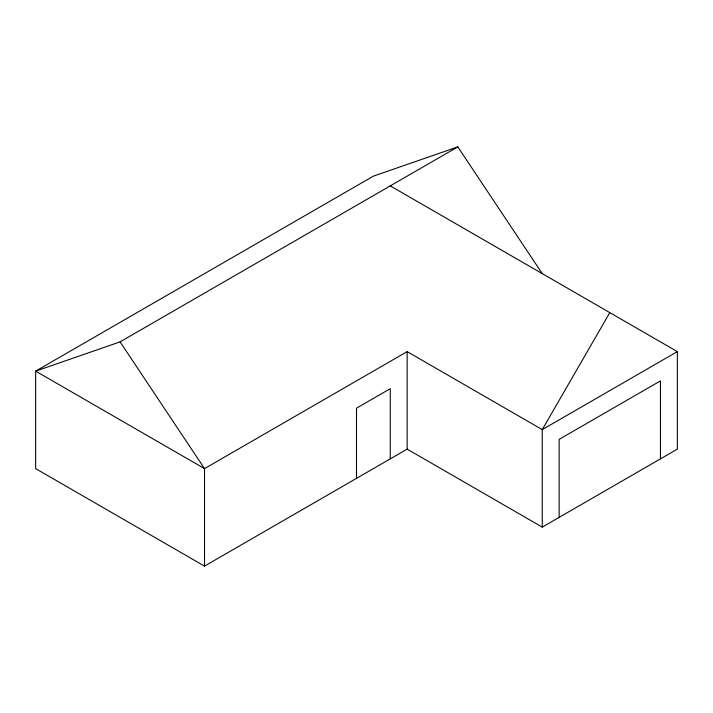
<?xml version="1.0" encoding="UTF-8"?>
<svg xmlns="http://www.w3.org/2000/svg" width="713" height="713" viewBox="0 0 713 713"><rect width="100%" height="100%" fill="white"/><g stroke="black" fill="none" stroke-linecap="round" stroke-linejoin="round"><path stroke-width="1.07" d="M609.802 312.624L542.254 429.618L542.254 527.121L677.35 449.119L677.35 351.625L390.269 185.879M542.254 527.121L407.159 449.119L204.515 566.113L35.65 468.619L35.65 371.125L120.087 341.875L457.817 146.887L542.254 273.632M677.35 351.625L542.254 429.618L407.159 351.625L204.515 468.619L35.65 371.125L373.389 176.138L457.817 146.887M120.087 341.875L204.515 468.619L204.515 566.113M660.461 458.869L660.461 380.876L559.144 439.368L559.144 517.371M407.159 351.625L407.159 449.119M390.269 458.869L390.269 388.674L356.5 408.175L356.5 478.37"/></g></svg>
